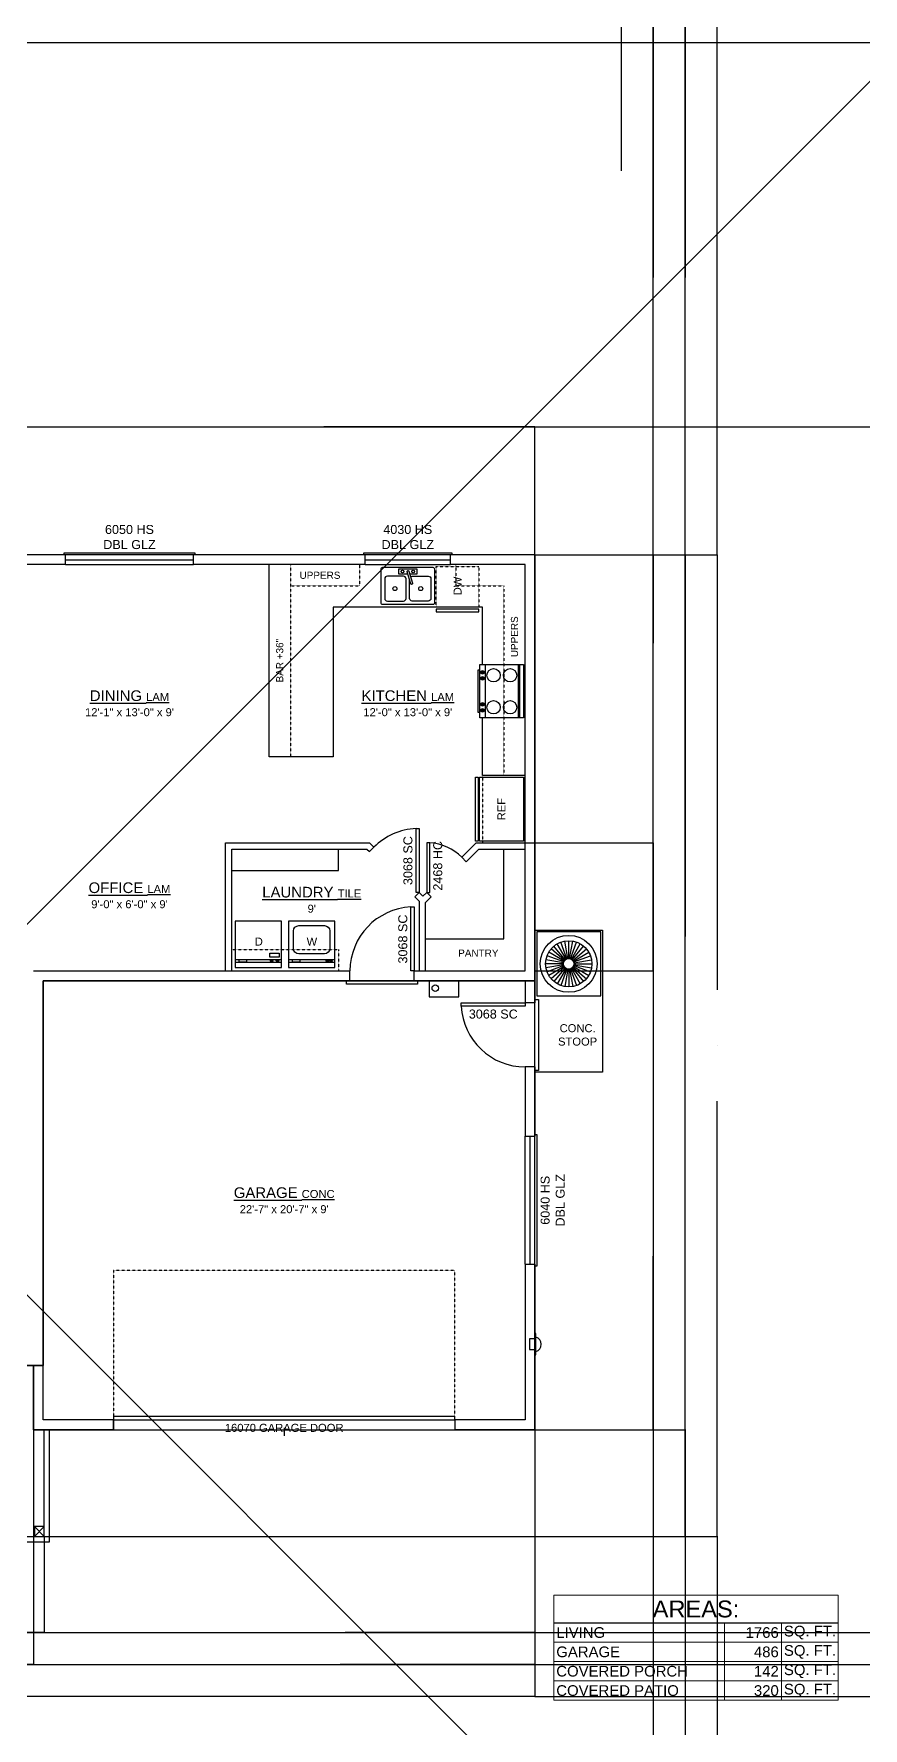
# Model space of a CAD drawing. Header units: inches. Extents: x -566 to 3217, y -8304 to 6564.
# Drawn here: x 708 to 1175, y -2628 to -1675 of the extents above; entities that cross this region are included whole.
import ezdxf

# ---------------------------------------------------------------- set-up
doc = ezdxf.new("R2010")
doc.units = ezdxf.units.IN
doc.header["$MEASUREMENT"] = 0
doc.header["$PDMODE"] = 1
doc.header["$PDSIZE"] = -2
doc.linetypes.add('HIDDEN', pattern=[0.009, 0.006, -0.003])
doc.linetypes.add('HIDDEN2', pattern=[0.0045, 0.003, -0.0015])
doc.layers.get('0').update_dxf_attribs({"lineweight": 25})
doc.layers.get('DEFPOINTS').update_dxf_attribs({"lineweight": 25})
for name, color, linetype, lineweight, true_color in [('1-AREA', 6, 'Continuous', 25, 0xff00ff), ('1-CAB', 40, 'Continuous', 25, 0xffbf00), ('1-DIM', 22, 'Continuous', 25, 0xcc3300), ('1-DOOR', 9, 'Continuous', 25, 0xc0c0c0), ('1-FIX', 1, 'Continuous', 25, 0xff0000), ('1-FIX-F', 1, 'Continuous', 25, 0xff0000), ('1-MISC', 40, 'Continuous', 25, 0xffbf00), ('1-SOFFIT', 9, 'HIDDEN2', 25, 0xc0c0c0), ('1-WALL', 3, 'Continuous', 25, 0x00ff00), ('1-WIN', 9, 'Continuous', 25, 0xc0c0c0)]:
    doc.layers.add(name, color=color, linetype=linetype, lineweight=lineweight, true_color=true_color)
for name, color, linetype, lineweight in [('1-RMNAME', 7, 'Continuous', 25), ('1-TEXT', 7, 'Continuous', 25), ('BOR-TEXT', 7, 'Continuous', 25)]:
    doc.layers.add(name, color=color, linetype=linetype, lineweight=lineweight)
doc.styles.add('Arial', font='arial.ttf')
doc.dimstyles.new('ANNOT', dxfattribs={"dimtxt": 0.083333, "dimasz": 0.18, "dimexe": 5e-05, "dimexo": 3.125e-05, "dimgap": 4.5e-05, "dimtad": 1, "dimdec": 3, "dimdsep": 46, "dimlunit": 4, "dimtxsty": 'Arial', "dimblk": 'VW_SLASH', "dimblk1": 'VW_SLASH', "dimblk2": 'VW_SLASH', "dimcen": 0, "dimdle": 5e-05, "dimazin": 0, "dimtfac": 1, "dimtdec": 3, "dimtix": 1, "dimtmove": 0, "dimatfit": 0, "dimldrblk": 'VW_SLASH', "dimfxl": 1, "dimfrac": 2, "dimtolj": 1, "dimarcsym": 0})

# ---------------------------------------------------------------- blocks, each defined once
blk = doc.blocks.new('WASH_DRY_SIDE')
for p, q in [((-28, -5), (-2, -5)), ((-28, -6.5), (-2, -6.5)), ((-8.1875, -5.6875), (-8.1875, -5.8125)), ((-7.9375, -5.8125), (-7.9375, -5.75)), ((-7.9375, -5.75), (-7.0625, -5.75)), ((-7.0625, -5.75), (-7.0625, -5.8125)), ((-6.8125, -5.6875), (-6.8125, -5.8125)), ((-4.9375, -5.6875), (-4.9375, -5.8125)), ((-4.6875, -5.75), (-3.8125, -5.75)), ((-4.6875, -5.8125), (-4.6875, -5.75)), ((-3.8125, -5.75), (-3.8125, -5.8125)), ((-3.5625, -5.6875), (-3.5625, -5.8125)), ((2, -5), (28, -5)), ((2, -6.5), (28, -6.5)), ((23.0625, -5.6875), (23.0625, -5.8125)), ((23.3125, -5.75), (24.1875, -5.75)), ((23.3125, -5.8125), (23.3125, -5.75)), ((24.1875, -5.75), (24.1875, -5.8125)), ((24.4375, -5.6875), (24.4375, -5.8125)), ((25.0625, -5.6875), (25.0625, -5.8125)), ((25.3125, -5.8125), (25.3125, -5.75)), ((25.3125, -5.75), (26.1875, -5.75)), ((26.1875, -5.75), (26.1875, -5.8125)), ((26.4375, -5.6875), (26.4375, -5.8125))]:
    blk.add_line(p, q)
at = {"flags": 128}
for points in [[(-28, -2), (-2, -2), (-2, -28), (-28, -28)], [(-26, -5.1875), (-21.4375, -5.1875), (-21.4375, -6.3125), (-26, -6.3125)], [(-3.25, -7.75), (-8.5625, -7.75), (-8.5625, -10.0625), (-3.25, -10.0625)], [(-7.9375, -5.8125), (-7.0625, -5.8125), (-7.0625, -5.9375), (-7.9375, -5.9375)], [(-4.6875, -5.8125), (-3.8125, -5.8125), (-3.8125, -5.9375), (-4.6875, -5.9375)], [(2, -2), (28, -2), (28, -28), (2, -28)], [(4, -5.1875), (8.5625, -5.1875), (8.5625, -6.3125), (4, -6.3125)], [(23.3125, -5.8125), (24.1875, -5.8125), (24.1875, -5.9375), (23.3125, -5.9375)], [(25.3125, -5.8125), (26.1875, -5.8125), (26.1875, -5.9375), (25.3125, -5.9375)]]:
    blk.add_lwpolyline(points, close=True, dxfattribs=at)
blk.add_lwpolyline([(22.1875, -9.625), (7.6875, -9.625, 0.41421356), (4.6875, -12.625), (4.6875, -22.5, 0.41421356), (7.6875, -25.5), (22.1875, -25.5, 0.41421356), (25.1875, -22.5), (25.1875, -12.625, 0.41421356)], format="xyb", close=True, dxfattribs=at)
for centre in [(-7.5, -5.8125), (-4.25, -5.8125), (23.75, -5.8125), (25.75, -5.8125)]:
    blk.add_ellipse(centre, major_axis=(0.6875, 0), ratio=0.72727273)
for points in [[(-6.8125, -5.6875), (-6.8125, -5.5625), (-7.5, -5), (-8.1875, -5.5625), (-8.1875, -5.6875)], [(-3.5625, -5.6875), (-3.5625, -5.5625), (-4.25, -5), (-4.9375, -5.5625), (-4.9375, -5.6875)], [(24.4375, -5.6875), (24.4375, -5.5625), (23.75, -5), (23.0625, -5.5625), (23.0625, -5.6875)], [(26.4375, -5.6875), (26.4375, -5.5625), (25.75, -5), (25.0625, -5.5625), (25.0625, -5.6875)]]:
    blk.add_open_spline(points, degree=2)
blk = doc.blocks.new('VW_SLASH')
at = {"color": 0, "linetype": 'ByBlock', "lineweight": -2, "transparency": 16777216}
blk.add_line((0.0003, 0), (-1, 0), dxfattribs=at)
at = {"color": 0, "linetype": 'Continuous', "lineweight": 5, "transparency": 16777216, "flags": 128}
blk.add_lwpolyline([(0.0001, 0.0001), (-0.0001, -0.0001)], dxfattribs=at)
blk = doc.blocks.new('*D216')
at = {"layer": '1-DIM', "color": 0, "lineweight": -2}
for p, q in [((-150, -1896), (-510, -1896)), ((210, -2016), (210, -1895.9)), ((210, -1896), (418.68, -1896)), ((690, -1896), (481.32, -1896)), ((690, -1968), (690, -1895.9)), ((1050, -1896), (1410, -1896))]:
    blk.add_line(p, q, dxfattribs=at)
at = {"layer": 'DEFPOINTS', "color": 0}
for p in [(210, -1896), (690, -1968), (210, -2016)]:
    blk.add_point(p, dxfattribs=at)
at = {"layer": '1-DIM', "color": 0, "lineweight": -2, "xscale": 360, "yscale": 360, "zscale": 360}
blk.add_blockref('VW_SLASH', (210, -1896), dxfattribs=at)
at = {"layer": '1-DIM', "color": 0, "lineweight": -2, "xscale": 360, "yscale": 360, "zscale": 360, "rotation": 180}
blk.add_blockref('VW_SLASH', (690, -1896), dxfattribs=at)
at = {"layer": '1-DIM', "color": 0, "insert": (450, -1896), "char_height": 0.0833, "attachment_point": 5, "style": 'Arial'}
blk.add_mtext("\\A1;40'", dxfattribs=at)
blk = doc.blocks.new('*D218')
at = {"layer": '1-DIM', "color": 0, "lineweight": -2}
for p, q in [((210, -2520), (210, -2592.1)), ((498, -2520), (498, -2592.1)), ((-150, -2592), (-510, -2592)), ((210, -2592), (322.68, -2592)), ((498, -2592), (385.32, -2592)), ((858, -2592), (1218, -2592))]:
    blk.add_line(p, q, dxfattribs=at)
at = {"layer": 'DEFPOINTS', "color": 0}
for p in [(210, -2520), (498, -2520), (210, -2592)]:
    blk.add_point(p, dxfattribs=at)
at = {"layer": '1-DIM', "color": 0, "lineweight": -2, "xscale": 360, "yscale": 360, "zscale": 360}
blk.add_blockref('VW_SLASH', (210, -2592), dxfattribs=at)
at = {"layer": '1-DIM', "color": 0, "lineweight": -2, "xscale": 360, "yscale": 360, "zscale": 360, "rotation": 180}
blk.add_blockref('VW_SLASH', (498, -2592), dxfattribs=at)
at = {"layer": '1-DIM', "color": 0, "insert": (354, -2592), "char_height": 0.0833, "attachment_point": 5, "style": 'Arial'}
blk.add_mtext("\\A1;24'", dxfattribs=at)
blk = doc.blocks.new('*D219')
at = {"layer": '1-DIM', "color": 0, "lineweight": -2}
for p, q in [((1056.5, -1842), (1056.5, -1482)), ((990, -2202), (1056.6, -2202)), ((1056.5, -2202), (1056.5, -2299.61)), ((1056.5, -2460), (1056.5, -2362.39)), ((990, -2460), (1056.6, -2460)), ((1056.5, -2820), (1056.5, -3180))]:
    blk.add_line(p, q, dxfattribs=at)
at = {"layer": 'DEFPOINTS', "color": 0}
for p in [(990, -2202), (990, -2460), (1056.5, -2460)]:
    blk.add_point(p, dxfattribs=at)
at = {"layer": '1-DIM', "color": 0, "lineweight": -2, "xscale": 360, "yscale": 360, "zscale": 360}
for p, rotation in [((1056.5, -2202), 270), ((1056.5, -2460), 90)]:
    blk.add_blockref('VW_SLASH', p, dxfattribs=dict(at, rotation=rotation))
at = {"layer": '1-DIM', "color": 0, "insert": (1056.5, -2331), "char_height": 0.0833, "attachment_point": 5, "rotation": 90, "style": 'Arial'}
blk.add_mtext('\\A1;21\'-6"', dxfattribs=at)
blk = doc.blocks.new('*D220')
at = {"layer": '1-DIM', "color": 0, "lineweight": -2}
for p, q in [((1056.5, -1770), (1056.5, -1410)), ((984.5, -2130), (1056.6, -2130)), ((1056.5, -2130), (1056.5, -2134.71)), ((1056.5, -2202), (1056.5, -2197.29)), ((990, -2202), (1056.6, -2202)), ((1056.5, -2562), (1056.5, -2922))]:
    blk.add_line(p, q, dxfattribs=at)
at = {"layer": 'DEFPOINTS', "color": 0}
for p in [(984.5, -2130), (990, -2202), (1056.5, -2202)]:
    blk.add_point(p, dxfattribs=at)
at = {"layer": '1-DIM', "color": 0, "lineweight": -2, "xscale": 360, "yscale": 360, "zscale": 360}
for p, rotation in [((1056.5, -2130), 270), ((1056.5, -2202), 90)]:
    blk.add_blockref('VW_SLASH', p, dxfattribs=dict(at, rotation=rotation))
at = {"layer": '1-DIM', "color": 0, "insert": (1056.5, -2166), "char_height": 0.0833, "attachment_point": 5, "rotation": 90, "style": 'Arial'}
blk.add_mtext("\\A1;6'", dxfattribs=at)
blk = doc.blocks.new('*D221')
at = {"layer": '1-DIM', "color": 0, "lineweight": -2}
for p, q in [((1074.5, -2100), (1074.5, -1740)), ((990, -2460), (1074.6, -2460)), ((1074.5, -2520), (1074.5, -2460)), ((714, -2520), (1074.6, -2520)), ((1074.5, -2880), (1074.5, -3240))]:
    blk.add_line(p, q, dxfattribs=at)
at = {"layer": 'DEFPOINTS', "color": 0}
for p in [(990, -2460), (1074.5, -2460), (714, -2520)]:
    blk.add_point(p, dxfattribs=at)
at = {"layer": '1-DIM', "color": 0, "lineweight": -2, "xscale": 360, "yscale": 360, "zscale": 360}
for p, rotation in [((1074.5, -2460), 270), ((1074.5, -2520), 90)]:
    blk.add_blockref('VW_SLASH', p, dxfattribs=dict(at, rotation=rotation))
at = {"layer": '1-DIM', "color": 0, "insert": (1074.5, -2490), "char_height": 0.0833, "attachment_point": 5, "rotation": 90, "style": 'Arial'}
blk.add_mtext("\\A1;5'", dxfattribs=at)
blk = doc.blocks.new('*D222')
at = {"layer": '1-DIM', "color": 0, "lineweight": -2}
for p, q in [((1092.5, -1608), (1092.5, -1248)), ((990, -1968), (1092.6, -1968)), ((1092.5, -1968), (1092.5, -2212.68)), ((1092.5, -2520), (1092.5, -2275.32)), ((714, -2520), (1092.6, -2520)), ((1092.5, -2880), (1092.5, -3240))]:
    blk.add_line(p, q, dxfattribs=at)
at = {"layer": 'DEFPOINTS', "color": 0}
for p in [(990, -1968), (714, -2520), (1092.5, -2520)]:
    blk.add_point(p, dxfattribs=at)
at = {"layer": '1-DIM', "color": 0, "lineweight": -2, "xscale": 360, "yscale": 360, "zscale": 360}
for p, rotation in [((1092.5, -1968), 270), ((1092.5, -2520), 90)]:
    blk.add_blockref('VW_SLASH', p, dxfattribs=dict(at, rotation=rotation))
at = {"layer": '1-DIM', "color": 0, "insert": (1092.5, -2244), "char_height": 0.0833, "attachment_point": 5, "rotation": 90, "style": 'Arial'}
blk.add_mtext("\\A1;46'", dxfattribs=at)
blk = doc.blocks.new('*D223')
at = {"layer": '1-DIM', "color": 0, "lineweight": -2}
for p, q in [((330, -1896), (-30, -1896)), ((690, -1968), (690, -1895.9)), ((690, -1896), (808.68, -1896)), ((990, -1896), (871.32, -1896)), ((990, -1968), (990, -1895.9)), ((1350, -1896), (1710, -1896))]:
    blk.add_line(p, q, dxfattribs=at)
at = {"layer": 'DEFPOINTS', "color": 0}
for p in [(690, -1896), (690, -1968), (990, -1968)]:
    blk.add_point(p, dxfattribs=at)
at = {"layer": '1-DIM', "color": 0, "lineweight": -2, "xscale": 360, "yscale": 360, "zscale": 360}
blk.add_blockref('VW_SLASH', (690, -1896), dxfattribs=at)
at = {"layer": '1-DIM', "color": 0, "lineweight": -2, "xscale": 360, "yscale": 360, "zscale": 360, "rotation": 180}
blk.add_blockref('VW_SLASH', (990, -1896), dxfattribs=at)
at = {"layer": '1-DIM', "color": 0, "insert": (840, -1896), "char_height": 0.0833, "attachment_point": 5, "style": 'Arial'}
blk.add_mtext("\\A1;25'", dxfattribs=at)
blk = doc.blocks.new('*D224')
at = {"layer": '1-DIM', "color": 0, "lineweight": -2}
for p, q in [((708, -2460), (708, -2592.1)), ((498, -2520), (498, -2592.1)), ((138, -2592), (-222, -2592)), ((498, -2592), (571.61, -2592)), ((708, -2592), (634.39, -2592)), ((1068, -2592), (1428, -2592))]:
    blk.add_line(p, q, dxfattribs=at)
at = {"layer": 'DEFPOINTS', "color": 0}
for p in [(708, -2460), (498, -2520), (498, -2592)]:
    blk.add_point(p, dxfattribs=at)
at = {"layer": '1-DIM', "color": 0, "lineweight": -2, "xscale": 360, "yscale": 360, "zscale": 360}
blk.add_blockref('VW_SLASH', (498, -2592), dxfattribs=at)
at = {"layer": '1-DIM', "color": 0, "lineweight": -2, "xscale": 360, "yscale": 360, "zscale": 360, "rotation": 180}
blk.add_blockref('VW_SLASH', (708, -2592), dxfattribs=at)
at = {"layer": '1-DIM', "color": 0, "insert": (603, -2592), "char_height": 0.0833, "attachment_point": 5, "style": 'Arial'}
blk.add_mtext('\\A1;17\'-6"', dxfattribs=at)
blk = doc.blocks.new('*D225')
at = {"layer": '1-DIM', "color": 0, "lineweight": -2}
for p, q in [((708, -2460), (708, -2592.1)), ((990, -2460), (990, -2592.1)), ((348, -2592), (-12, -2592)), ((708, -2592), (817.61, -2592)), ((990, -2592), (880.39, -2592)), ((1350, -2592), (1710, -2592))]:
    blk.add_line(p, q, dxfattribs=at)
at = {"layer": 'DEFPOINTS', "color": 0}
for p in [(708, -2460), (990, -2460), (708, -2592)]:
    blk.add_point(p, dxfattribs=at)
at = {"layer": '1-DIM', "color": 0, "lineweight": -2, "xscale": 360, "yscale": 360, "zscale": 360}
blk.add_blockref('VW_SLASH', (708, -2592), dxfattribs=at)
at = {"layer": '1-DIM', "color": 0, "lineweight": -2, "xscale": 360, "yscale": 360, "zscale": 360, "rotation": 180}
blk.add_blockref('VW_SLASH', (990, -2592), dxfattribs=at)
at = {"layer": '1-DIM', "color": 0, "insert": (849, -2592), "char_height": 0.0833, "attachment_point": 5, "style": 'Arial'}
blk.add_mtext('\\A1;23\'-6"', dxfattribs=at)
blk = doc.blocks.new('*D226')
at = {"layer": '1-DIM', "color": 0, "lineweight": -2}
for p, q in [((990, -2460), (990, -2610.1)), ((210, -2520), (210, -2610.1)), ((-150, -2610), (-510, -2610)), ((210, -2610), (568.68, -2610)), ((990, -2610), (631.32, -2610)), ((1350, -2610), (1710, -2610))]:
    blk.add_line(p, q, dxfattribs=at)
at = {"layer": 'DEFPOINTS', "color": 0}
for p in [(990, -2460), (210, -2520), (990, -2610)]:
    blk.add_point(p, dxfattribs=at)
at = {"layer": '1-DIM', "color": 0, "lineweight": -2, "xscale": 360, "yscale": 360, "zscale": 360}
blk.add_blockref('VW_SLASH', (210, -2610), dxfattribs=at)
at = {"layer": '1-DIM', "color": 0, "lineweight": -2, "xscale": 360, "yscale": 360, "zscale": 360, "rotation": 180}
blk.add_blockref('VW_SLASH', (990, -2610), dxfattribs=at)
at = {"layer": '1-DIM', "color": 0, "insert": (600, -2610), "char_height": 0.0833, "attachment_point": 5, "style": 'Arial'}
blk.add_mtext("\\A1;65'", dxfattribs=at)
blk = doc.blocks.new('*D228')
at = {"layer": '1-DIM', "color": 0, "lineweight": -2}
for p, q in [((1074.5, -1608), (1074.5, -1248)), ((990, -1968), (1074.6, -1968)), ((1074.5, -1968), (1074.5, -2182.68)), ((1074.5, -2460), (1074.5, -2245.32)), ((990, -2460), (1074.6, -2460)), ((1074.5, -2820), (1074.5, -3180))]:
    blk.add_line(p, q, dxfattribs=at)
at = {"layer": 'DEFPOINTS', "color": 0}
for p in [(990, -1968), (990, -2460), (1074.5, -2460)]:
    blk.add_point(p, dxfattribs=at)
at = {"layer": '1-DIM', "color": 0, "lineweight": -2, "xscale": 360, "yscale": 360, "zscale": 360}
for p, rotation in [((1074.5, -1968), 270), ((1074.5, -2460), 90)]:
    blk.add_blockref('VW_SLASH', p, dxfattribs=dict(at, rotation=rotation))
at = {"layer": '1-DIM', "color": 0, "insert": (1074.5, -2214), "char_height": 0.0833, "attachment_point": 5, "rotation": 90, "style": 'Arial'}
blk.add_mtext("\\A1;41'", dxfattribs=at)
blk = doc.blocks.new('*D229')
at = {"layer": '1-DIM', "color": 0, "lineweight": -2}
for p, q in [((498, -2520), (498, -2574.1)), ((714, -2520), (714, -2574.1)), ((138, -2574), (-222, -2574)), ((498, -2574), (574.68, -2574)), ((714, -2574), (637.32, -2574)), ((1074, -2574), (1434, -2574))]:
    blk.add_line(p, q, dxfattribs=at)
at = {"layer": 'DEFPOINTS', "color": 0}
for p in [(498, -2520), (714, -2520), (498, -2574)]:
    blk.add_point(p, dxfattribs=at)
at = {"layer": '1-DIM', "color": 0, "lineweight": -2, "xscale": 360, "yscale": 360, "zscale": 360}
blk.add_blockref('VW_SLASH', (498, -2574), dxfattribs=at)
at = {"layer": '1-DIM', "color": 0, "lineweight": -2, "xscale": 360, "yscale": 360, "zscale": 360, "rotation": 180}
blk.add_blockref('VW_SLASH', (714, -2574), dxfattribs=at)
at = {"layer": '1-DIM', "color": 0, "insert": (606, -2574), "char_height": 0.0833, "attachment_point": 5, "style": 'Arial'}
blk.add_mtext("\\A1;18'", dxfattribs=at)
blk = doc.blocks.new('Group-99')
at = {"layer": '1-DOOR', "flags": 128}
blk.add_lwpolyline([(-290.29, -1300.5), (-482.29, -1300.5), (-482.29, -1302.5), (-290.29, -1302.5)], close=True, dxfattribs=at)
at = {"layer": '1-SOFFIT', "flags": 128}
blk.add_lwpolyline([(-290.29, -1302.5), (-290.29, -1218.5), (-482.29, -1218.5), (-482.29, -1302.5)], dxfattribs=at)
at = {"layer": '1-WALL', "transparency": 33554664}
for p, q in [((-482.29, -1308), (-482.29, -1302.5)), ((-290.29, -1302.5), (-290.29, -1308))]:
    blk.add_line(p, q, dxfattribs=at)
at = {"layer": 'DEFPOINTS'}
blk.add_line((-386.29, -1307), (-386.29, -1311.5), dxfattribs=at)
blk = doc.blocks.new('*D233')
at = {"layer": '1-DIM', "color": 0, "lineweight": -2}
for p, q in [((990, -2460), (990, -2574.1)), ((714, -2520), (714, -2574.1)), ((354, -2574), (-6, -2574)), ((714, -2574), (820.68, -2574)), ((990, -2574), (883.32, -2574)), ((1350, -2574), (1710, -2574))]:
    blk.add_line(p, q, dxfattribs=at)
at = {"layer": 'DEFPOINTS', "color": 0}
for p in [(990, -2460), (714, -2520), (714, -2574)]:
    blk.add_point(p, dxfattribs=at)
at = {"layer": '1-DIM', "color": 0, "lineweight": -2, "xscale": 360, "yscale": 360, "zscale": 360}
blk.add_blockref('VW_SLASH', (714, -2574), dxfattribs=at)
at = {"layer": '1-DIM', "color": 0, "lineweight": -2, "xscale": 360, "yscale": 360, "zscale": 360, "rotation": 180}
blk.add_blockref('VW_SLASH', (990, -2574), dxfattribs=at)
at = {"layer": '1-DIM', "color": 0, "insert": (852, -2574), "char_height": 0.0833, "attachment_point": 5, "style": 'Arial'}
blk.add_mtext("\\A1;23'", dxfattribs=at)
blk = doc.blocks.new('Group-101')
at = {"color": 1, "linetype": 'Continuous', "true_color": 0xff0000}
for p, q in [((-526.79, -1362.5), (-521.29, -1368)), ((-526.79, -1368), (-521.29, -1362.5))]:
    blk.add_line(p, q, dxfattribs=at)
at = {"color": 7, "linetype": 'Continuous', "flags": 128}
blk.add_lwpolyline([(-526.79, -1368), (-521.29, -1368), (-521.29, -1362.5), (-526.79, -1362.5)], close=True, dxfattribs=at)
blk = doc.blocks.new('Group-117')
at = {"flags": 128}
blk.add_lwpolyline([(-306.17, -1005.88), (-304.42, -1005.88), (-304.42, -977.88), (-306.17, -977.88), (-306.17, -1005.88)], dxfattribs=at)
at = {"color": 1, "linetype": 'Continuous', "true_color": 0xff0000}
blk.add_arc((-306.49, -1006.39), 28.59, 45.27844, 85.84984, dxfattribs=at)
blk = doc.blocks.new('Group-118')
at = {"flags": 128}
blk.add_lwpolyline([(-313.29, -1050), (-315.04, -1050), (-315.04, -1014), (-313.29, -1014), (-313.29, -1050)], dxfattribs=at)
at = {"color": 1, "linetype": 'Continuous', "true_color": 0xff0000}
blk.add_arc((-313.21, -1050.04), 36.08, 92.91477, 179.93924, dxfattribs=at)
blk = doc.blocks.new('Group-119')
at = {"flags": 128}
blk.add_lwpolyline([(-310.41, -1005.88), (-312.16, -1005.88), (-312.16, -969.88), (-310.41, -969.88), (-310.41, -1005.88)], dxfattribs=at)
at = {"color": 1, "linetype": 'Continuous', "true_color": 0xff0000}
blk.add_arc((-310.18, -1006.26), 36.43, 93.12099, 134.83718, dxfattribs=at)
blk = doc.blocks.new('Group-121')
at = {"flags": 128}
blk.add_lwpolyline([(-250.79, -1068), (-250.79, -1069.75), (-286.79, -1069.75), (-286.79, -1068), (-250.79, -1068)], dxfattribs=at)
at = {"color": 1, "linetype": 'Continuous', "true_color": 0xff0000}
blk.add_arc((-250.75, -1067.92), 36.08, 182.91477, 269.93924, dxfattribs=at)
blk = doc.blocks.new('SINK_KITCHEN')
at = {"flags": 128}
for points in [[(-14, 22.5), (14, 22.5, -0.414214), (15, 21.5), (15, 2.5, -0.414214), (14, 1.5), (-14, 1.5, -0.414214), (-15, 2.5), (-15, 21.5, -0.414214)], [(0, 20.6), (0, 20.6, -0.414214), (0.62, 20.26), (2.62, 13.55, -0.414214), (2.28, 12.93, -0.414214), (1.66, 13.27), (-0.34, 19.98, -0.414214)], [(-11.5, 3.5), (-2.5, 3.5, 0.414214), (-1, 5), (-1, 16, 0.414214), (-2.5, 17.5), (-11.5, 17.5, 0.414214), (-13, 16), (-13, 5, 0.414214)]]:
    blk.add_lwpolyline(points, format="xyb", close=True, dxfattribs=at)
blk.add_lwpolyline([(0.07, 18.6), (-5, 18.6), (-5, 21.6), (5, 21.6), (5, 18.6), (1.12, 18.6)], dxfattribs=at)
blk.add_lwpolyline([(1.55, 17.16, -0.174158), (2.5, 17.5), (11.5, 17.5, -0.414214), (13, 16), (13, 5, -0.414214), (11.5, 3.5), (2.5, 3.5, -0.414214), (1, 5), (1, 15.48)], format="xyb", dxfattribs=at)
for centre, radius in [((-3, 20.1), 0.75), ((3, 20.1), 0.75), ((-7.25, 10.5), 1.12), ((7.25, 10.5), 1.12)]:
    blk.add_circle(centre, radius)
blk = doc.blocks.new('DISHWASHER')
at = {"linetype": 'HIDDEN2'}
for p, q in [((-12, -0.5), (-12, 22.5)), ((-12, 22.5), (12, 22.5)), ((12, 22.5), (12, -0.5)), ((12, -0.5), (-12, -0.5))]:
    blk.add_line(p, q, dxfattribs=at)
for p, q in [((12, -1.5), (-12, -1.5)), ((-12, -1.5), (-12, -3)), ((-12, -3), (12, -3)), ((12, -3), (12, -1.5))]:
    blk.add_line(p, q)
blk = doc.blocks.new('Group-122')
for p, q in [((-276.29, -907.75), (-276.29, -877.75)), ((-276.29, -877.75), (-251.79, -877.75)), ((-273.29, -877.75), (-273.29, -907.75)), ((-254.54, -907.75), (-254.54, -877.75)), ((-253.79, -907.75), (-253.79, -877.75)), ((-251.79, -877.75), (-251.79, -907.75)), ((-251.79, -907.75), (-276.29, -907.75))]:
    blk.add_line(p, q)
at = {"flags": 128}
blk.add_lwpolyline([(-276.29, -904.75), (-277.29, -904.75), (-277.29, -880.75), (-276.29, -880.75)], dxfattribs=at)
for points in [[(-275.54, -881.83), (-275.54, -882.33), (-274.04, -882.33), (-274.04, -881.83)], [(-275.54, -885.17), (-275.54, -885.67), (-274.04, -885.67), (-274.04, -885.17)], [(-275.54, -900.33), (-275.54, -899.83), (-274.04, -899.83), (-274.04, -900.33)], [(-275.54, -903.67), (-275.54, -903.17), (-274.04, -903.17), (-274.04, -903.67)]]:
    blk.add_lwpolyline(points, close=True, dxfattribs=at)
for centre, radius in [((-274.79, -882.08), 1), ((-274.79, -885.42), 1), ((-268.54, -883.75), 3.75), ((-259.29, -883.75), 3.75), ((-274.79, -900.08), 1), ((-274.79, -903.42), 1), ((-268.54, -901.75), 3.75), ((-259.29, -901.75), 3.75)]:
    blk.add_circle(centre, radius)
at = {"layer": 'DEFPOINTS', "color": 1, "true_color": 0xff0000}
for p, q in [((-250.79, -876.75), (-250.79, -876.75)), ((-250.79, -908.75), (-250.79, -908.75))]:
    blk.add_line(p, q, dxfattribs=at)
blk = doc.blocks.new('Refer')
for p, q in [((-17.5, -25.75), (-17.5, -26.5)), ((17.5, -25.75), (17.5, -26.5))]:
    blk.add_line(p, q)
at = {"flags": 128}
for points in [[(-18, -1), (18, -1), (18, -25.75), (-18, -25.75)], [(-18, -26.5), (18, -26.5), (18, -28), (-18, -28)]]:
    blk.add_lwpolyline(points, close=True, dxfattribs=at)
blk = doc.blocks.new('WH_TANKLESS_DY')
at = {"flags": 128}
blk.add_lwpolyline([(0, 0), (9, 0), (9, 16.75), (0, 16.75)], dxfattribs=at)
blk.add_circle((4.18, 3.45), 1.8)
blk = doc.blocks.new('Group-127')
at = {"color": 7, "linetype": 'Continuous'}
for p, q in [((-509.29, -818.75), (-437.29, -818.75)), ((-509.29, -821.5), (-437.29, -821.5))]:
    blk.add_line(p, q, dxfattribs=at)
at = {"color": 7, "linetype": 'Continuous', "flags": 128}
blk.add_lwpolyline([(-436.29, -816), (-436.29, -815), (-510.29, -815), (-510.29, -816)], dxfattribs=at)
at = {"layer": 'DEFPOINTS'}
blk.add_line((-437.29, -816), (-437.29, -816), dxfattribs=at)
blk = doc.blocks.new('Group-130')
at = {"color": 7, "linetype": 'Continuous'}
for p, q in [((-250.79, -1215), (-250.79, -1143)), ((-248.04, -1215), (-248.04, -1143))]:
    blk.add_line(p, q, dxfattribs=at)
at = {"color": 7, "linetype": 'Continuous', "flags": 128}
blk.add_lwpolyline([(-245.29, -1142), (-244.29, -1142), (-244.29, -1216), (-245.29, -1216)], dxfattribs=at)
at = {"layer": 'DEFPOINTS'}
blk.add_line((-245.29, -1143), (-245.29, -1143), dxfattribs=at)
blk = doc.blocks.new('AC COND')
for p, q in [((-1.93, 2.3), (-8.36, 9.96)), ((-1.5, 2.6), (-6.5, 11.26)), ((-1.03, 2.82), (-4.45, 12.22)), ((-0.52, 2.95), (-2.26, 12.8)), ((0, 3), (0, 13)), ((0.52, 2.95), (2.26, 12.8)), ((1.03, 2.82), (4.45, 12.22)), ((1.5, 2.6), (6.5, 11.26)), ((1.93, 2.3), (8.36, 9.96)), ((-3, 0), (-13, 0)), ((-2.95, 0.52), (-12.8, 2.26)), ((-2.82, 1.03), (-12.22, 4.45)), ((-2.6, 1.5), (-11.26, 6.5)), ((-2.3, 1.93), (-9.96, 8.36)), ((2.3, 1.93), (9.96, 8.36)), ((2.6, 1.5), (11.26, 6.5)), ((2.82, 1.03), (12.22, 4.45)), ((2.95, 0.52), (12.8, 2.26)), ((3, 0), (13, 0)), ((-2.95, -0.52), (-12.8, -2.26)), ((-2.82, -1.03), (-12.22, -4.45)), ((-2.6, -1.5), (-11.26, -6.5)), ((-2.3, -1.93), (-9.96, -8.36)), ((-1.93, -2.3), (-8.36, -9.96)), ((-1.5, -2.6), (-6.5, -11.26)), ((-1.03, -2.82), (-4.45, -12.22)), ((-0.52, -2.95), (-2.26, -12.8)), ((0, -3), (0, -13)), ((0.52, -2.95), (2.26, -12.8)), ((1.03, -2.82), (4.45, -12.22)), ((1.5, -2.6), (6.5, -11.26)), ((1.93, -2.3), (8.36, -9.96)), ((2.3, -1.93), (9.96, -8.36)), ((2.6, -1.5), (11.26, -6.5)), ((2.82, -1.03), (12.22, -4.45)), ((2.95, -0.52), (12.8, -2.26))]:
    blk.add_line(p, q)
at = {"flags": 128}
blk.add_lwpolyline([(-18, -18), (18, -18), (18, 18), (-18, 18)], close=True, dxfattribs=at)
at = {"color": 8, "true_color": 0x808080}
for radius in [16, 13, 3]:
    blk.add_circle((0, 0), radius, dxfattribs=at)
blk = doc.blocks.new('POWER-ELEC METER')
at = {"flags": 128}
for points in [[(-3, -3), (0, -3), (0, 3), (-3, 3)], [(0, -6), (0.5, -6), (0.5, 6), (0, 6)]]:
    blk.add_lwpolyline(points, close=True, dxfattribs=at)
blk.add_arc((-0.67, 0), 4.17, 286.2602, 73.7398)
blk = doc.blocks.new('*D272')
at = {"layer": '1-DIM', "color": 0, "lineweight": -2}
for p, q in [((352, -2514.5), (352, -2574.1)), ((498, -2520), (498, -2574.1)), ((-8, -2574), (-368, -2574)), ((352, -2574), (393.61, -2574)), ((498, -2574), (456.39, -2574)), ((858, -2574), (1218, -2574))]:
    blk.add_line(p, q, dxfattribs=at)
at = {"layer": 'DEFPOINTS', "color": 0}
for p in [(352, -2514.5), (498, -2520), (498, -2574)]:
    blk.add_point(p, dxfattribs=at)
at = {"layer": '1-DIM', "color": 0, "lineweight": -2, "xscale": 360, "yscale": 360, "zscale": 360}
blk.add_blockref('VW_SLASH', (352, -2574), dxfattribs=at)
at = {"layer": '1-DIM', "color": 0, "lineweight": -2, "xscale": 360, "yscale": 360, "zscale": 360, "rotation": 180}
blk.add_blockref('VW_SLASH', (498, -2574), dxfattribs=at)
at = {"layer": '1-DIM', "color": 0, "insert": (425, -2574), "char_height": 0.0833, "attachment_point": 5, "style": 'Arial'}
blk.add_mtext('\\A1;12\'-2"', dxfattribs=at)
blk = doc.blocks.new('*D273')
at = {"layer": '1-DIM', "color": 0, "lineweight": -2}
for p, q in [((352, -2514.5), (352, -2574.1)), ((210, -2520), (210, -2574.1)), ((-150, -2574), (-510, -2574)), ((210, -2574), (249.58, -2574)), ((352, -2574), (312.42, -2574)), ((712, -2574), (1072, -2574))]:
    blk.add_line(p, q, dxfattribs=at)
at = {"layer": 'DEFPOINTS', "color": 0}
for p in [(352, -2514.5), (210, -2520), (352, -2574)]:
    blk.add_point(p, dxfattribs=at)
at = {"layer": '1-DIM', "color": 0, "lineweight": -2, "xscale": 360, "yscale": 360, "zscale": 360}
blk.add_blockref('VW_SLASH', (210, -2574), dxfattribs=at)
at = {"layer": '1-DIM', "color": 0, "lineweight": -2, "xscale": 360, "yscale": 360, "zscale": 360, "rotation": 180}
blk.add_blockref('VW_SLASH', (352, -2574), dxfattribs=at)
at = {"layer": '1-DIM', "color": 0, "insert": (281, -2574), "char_height": 0.0833, "attachment_point": 5, "style": 'Arial'}
blk.add_mtext('\\A1;11\'-10"', dxfattribs=at)
blk = doc.blocks.new('*D274')
at = {"layer": '1-DIM', "color": 0, "lineweight": -2}
for p, q in [((1056.5, -1608), (1056.5, -1248)), ((990, -1968), (1056.6, -1968)), ((1056.5, -1968), (1056.5, -2017.61)), ((1056.5, -2130), (1056.5, -2080.39)), ((984.5, -2130), (1056.6, -2130)), ((1056.5, -2490), (1056.5, -2850))]:
    blk.add_line(p, q, dxfattribs=at)
at = {"layer": 'DEFPOINTS', "color": 0}
for p in [(990, -1968), (984.5, -2130), (1056.5, -2130)]:
    blk.add_point(p, dxfattribs=at)
at = {"layer": '1-DIM', "color": 0, "lineweight": -2, "xscale": 360, "yscale": 360, "zscale": 360}
for p, rotation in [((1056.5, -1968), 270), ((1056.5, -2130), 90)]:
    blk.add_blockref('VW_SLASH', p, dxfattribs=dict(at, rotation=rotation))
at = {"layer": '1-DIM', "color": 0, "insert": (1056.5, -2049), "char_height": 0.0833, "attachment_point": 5, "rotation": 90, "style": 'Arial'}
blk.add_mtext('\\A1;13\'-6"', dxfattribs=at)
blk = doc.blocks.new('Group-133')
at = {"color": 7, "linetype": 'Continuous'}
for p, q in [((-340.79, -818.75), (-292.79, -818.75)), ((-340.79, -821.5), (-292.79, -821.5))]:
    blk.add_line(p, q, dxfattribs=at)
at = {"color": 7, "linetype": 'Continuous', "flags": 128}
blk.add_lwpolyline([(-291.79, -816), (-291.79, -815), (-341.79, -815), (-341.79, -816)], dxfattribs=at)
at = {"layer": 'DEFPOINTS'}
blk.add_line((-292.79, -816), (-292.79, -816), dxfattribs=at)
blk = doc.blocks.new('*D290')
at = {"layer": '1-DIM', "color": 0, "lineweight": -2}
for p, q in [((1038.5, -402), (1038.5, -42)), ((990, -762), (1038.6, -762)), ((1038.5, -762), (1038.5, -865.61)), ((1038.5, -1032), (1038.5, -928.39)), ((990, -1032), (1038.6, -1032)), ((1038.5, -1392), (1038.5, -1752))]:
    blk.add_line(p, q, dxfattribs=at)
at = {"layer": 'DEFPOINTS', "color": 0}
for p in [(990, -762), (990, -1032), (1038.5, -1032)]:
    blk.add_point(p, dxfattribs=at)
at = {"layer": '1-DIM', "color": 0, "lineweight": -2, "xscale": 360, "yscale": 360, "zscale": 360}
for p, rotation in [((1038.5, -762), 270), ((1038.5, -1032), 90)]:
    blk.add_blockref('VW_SLASH', p, dxfattribs=dict(at, rotation=rotation))
at = {"layer": '1-DIM', "color": 0, "insert": (1038.5, -897), "char_height": 0.0833, "attachment_point": 5, "rotation": 90, "style": 'Arial'}
blk.add_mtext('\\A1;22\'-6"', dxfattribs=at)
blk = doc.blocks.new('*D292')
at = {"layer": '1-DIM', "color": 0, "lineweight": -2}
for p, q in [((1056.5, -672), (1056.5, -312)), ((990, -1032), (1056.6, -1032)), ((1056.5, -1092), (1056.5, -1032)), ((714, -1092), (1056.6, -1092)), ((1056.5, -1452), (1056.5, -1812))]:
    blk.add_line(p, q, dxfattribs=at)
at = {"layer": 'DEFPOINTS', "color": 0}
for p in [(990, -1032), (1056.5, -1032), (714, -1092)]:
    blk.add_point(p, dxfattribs=at)
at = {"layer": '1-DIM', "color": 0, "lineweight": -2, "xscale": 360, "yscale": 360, "zscale": 360}
for p, rotation in [((1056.5, -1032), 270), ((1056.5, -1092), 90)]:
    blk.add_blockref('VW_SLASH', p, dxfattribs=dict(at, rotation=rotation))
at = {"layer": '1-DIM', "color": 0, "insert": (1056.5, -1062), "char_height": 0.0833, "attachment_point": 5, "rotation": 90, "style": 'Arial'}
blk.add_mtext("\\A1;5'", dxfattribs=at)
blk = doc.blocks.new('*D293')
at = {"layer": '1-DIM', "color": 0, "lineweight": -2}
for p, q in [((1074.5, -156), (1074.5, 204)), ((990, -516), (1074.6, -516)), ((1074.5, -516), (1074.5, -772.68)), ((1074.5, -1092), (1074.5, -835.32)), ((714, -1092), (1074.6, -1092)), ((1074.5, -1452), (1074.5, -1812))]:
    blk.add_line(p, q, dxfattribs=at)
at = {"layer": 'DEFPOINTS', "color": 0}
for p in [(990, -516), (714, -1092), (1074.5, -1092)]:
    blk.add_point(p, dxfattribs=at)
at = {"layer": '1-DIM', "color": 0, "lineweight": -2, "xscale": 360, "yscale": 360, "zscale": 360}
for p, rotation in [((1074.5, -516), 270), ((1074.5, -1092), 90)]:
    blk.add_blockref('VW_SLASH', p, dxfattribs=dict(at, rotation=rotation))
at = {"layer": '1-DIM', "color": 0, "insert": (1074.5, -804), "char_height": 0.0833, "attachment_point": 5, "rotation": 90, "style": 'Arial'}
blk.add_mtext("\\A1;48'", dxfattribs=at)
blk = doc.blocks.new('*D299')
at = {"layer": '1-DIM', "color": 0, "lineweight": -2}
for p, q in [((1056.5, -156), (1056.5, 204)), ((990, -516), (1056.6, -516)), ((1056.5, -516), (1056.5, -742.68)), ((1056.5, -1032), (1056.5, -805.32)), ((990, -1032), (1056.6, -1032)), ((1056.5, -1392), (1056.5, -1752))]:
    blk.add_line(p, q, dxfattribs=at)
at = {"layer": 'DEFPOINTS', "color": 0}
for p in [(990, -516), (990, -1032), (1056.5, -1032)]:
    blk.add_point(p, dxfattribs=at)
at = {"layer": '1-DIM', "color": 0, "lineweight": -2, "xscale": 360, "yscale": 360, "zscale": 360}
for p, rotation in [((1056.5, -516), 270), ((1056.5, -1032), 90)]:
    blk.add_blockref('VW_SLASH', p, dxfattribs=dict(at, rotation=rotation))
at = {"layer": '1-DIM', "color": 0, "insert": (1056.5, -774), "char_height": 0.0833, "attachment_point": 5, "rotation": 90, "style": 'Arial'}
blk.add_mtext("\\A1;43'", dxfattribs=at)
blk = doc.blocks.new('Group-638')
at = {"layer": 'BOR-TEXT', "color": 7, "lineweight": 25, "transparency": 33554687}
blk.add_line((-234.73, -1416.68), (-74.73, -1416.68), dxfattribs=at)
at = {"layer": 'DEFPOINTS', "color": 8, "linetype": 'Continuous', "lineweight": 5, "true_color": 0x808080, "transparency": 33554687}
for p, q in [((-234.73, -1401.13), (-74.73, -1401.13)), ((-234.73, -1401.13), (-234.73, -1460.2)), ((-74.73, -1401.13), (-74.73, -1460.2)), ((-138.73, -1416.68), (-138.73, -1460.2)), ((-106.73, -1416.68), (-106.73, -1460.2)), ((-234.73, -1427.56), (-74.73, -1427.56)), ((-234.73, -1438.44), (-74.73, -1438.44)), ((-234.73, -1449.32), (-74.73, -1449.32)), ((-234.73, -1460.2), (-74.73, -1460.2))]:
    blk.add_line(p, q, dxfattribs=at)
at = {"layer": 'BOR-TEXT', "color": 7, "transparency": 33554687, "line_spacing_factor": 1.004016, "style": 'Arial'}
for s, insert, char_height, width, attachment_point in [('AREAS:', (-154.73, -1408.9), 9.5, 58.2554, 5), ('LIVING', (-233.29, -1422.12), 6, 31.6929, 4), ('1766', (-108.17, -1422.12), 6, 25.8643, 6), ('SQ. FT.', (-105.29, -1422.12), 6, 29.12, 4), ('SQ. FT.', (-105.29, -1433), 6, 29.12, 4), ('GARAGE', (-233.29, -1433), 6, 41.1643, 4), ('486', (-108.17, -1433), 6, 19.6714, 6), ('COVERED PORCH', (-233.29, -1443.88), 6, 93.12, 4), ('142', (-108.17, -1443.88), 6, 18.5786, 6), ('SQ. FT.', (-105.29, -1443.88), 6, 29.12, 4), ('COVERED PATIO', (-233.29, -1454.76), 6, 87.7929, 4), ('320', (-108.17, -1454.76), 6, 19.6714, 6), ('SQ. FT.', (-105.29, -1454.76), 6, 29.12, 4)]:
    blk.add_mtext(s, dxfattribs=dict(at, insert=insert, char_height=char_height, width=width, attachment_point=attachment_point))

msp = doc.modelspace()

# ---------------------------------------------------------------- linework, layer by layer
at = {"layer": '1-AREA', "flags": 128}
for points in [[(990, -2207.5), (990, -1968), (690, -1968), (690, -2112), (210, -2112), (210, -2520), (498, -2520), (498, -2424), (713.5, -2424), (713.5, -2207.5)], [(990, -2460), (990, -2207.5), (713.5, -2207.5), (713.5, -2424), (708, -2424), (708, -2460)], [(498, -2520), (714, -2520), (714, -2460), (708, -2460), (708, -2424), (498, -2424)]]:
    msp.add_lwpolyline(points, close=True, dxfattribs=at)
at = {"layer": '1-CAB', "linetype": 'HIDDEN'}
msp.add_line((852.5, -1973.5), (852.5, -2081.5), dxfattribs=at)
at = {"layer": '1-CAB', "linetype": 'HIDDEN2'}
msp.add_line((960.5, -2092), (960.5, -2130), dxfattribs=at)
at = {"layer": '1-CAB', "flags": 128}
for points in [[(960.5, -2029.75), (960.5, -1997.5), (876.5, -1997.5), (876.5, -2081.5), (840.5, -2081.5), (840.5, -1973.5)], [(984.5, -2092), (960.5, -2092), (960.5, -2059.75)], [(819.5, -2145.5), (879.5, -2145.5), (879.5, -2133.5)], [(928.5, -2184), (972.5, -2184), (972.5, -2133.5)]]:
    msp.add_lwpolyline(points, dxfattribs=at)
at = {"layer": '1-CAB', "linetype": 'HIDDEN2', "flags": 128}
for points in [[(852.5, -1973.5), (852.5, -1985.5), (891.5, -1985.5), (891.5, -1973.5)], [(945.5, -1973.5), (945.5, -1985.5), (972.5, -1985.5), (972.5, -2092)], [(819.5, -2190), (879.5, -2190), (879.5, -2202)]]:
    msp.add_lwpolyline(points, dxfattribs=at)
at = {"layer": '1-DOOR', "flags": 128}
for points in [[(924, -2207.5), (924, -2209.5), (884, -2209.5), (884, -2207.5)], [(990, -2218), (992, -2218), (992, -2258), (990, -2258)]]:
    msp.add_lwpolyline(points, dxfattribs=at)
at = {"layer": '1-MISC', "flags": 128}
for points in [[(990, -2220), (990, -2179), (1028, -2179), (1028, -2259), (990, -2259), (990, -2256)], [(498, -2520), (498, -2523), (717, -2523), (717, -2460)]]:
    msp.add_lwpolyline(points, dxfattribs=at)
at = {"layer": '1-SOFFIT', "flags": 128}
msp.add_lwpolyline([(498, -2520), (714, -2520), (714, -2460)], dxfattribs=at)
at = {"layer": '1-WALL'}
for p, q in [((726, -1968), (690, -1968)), ((726, -1973.5), (726, -1968)), ((894.5, -1968), (798, -1968)), ((798, -1973.5), (798, -1968)), ((894.5, -1973.5), (894.5, -1968)), ((990, -1968), (942.5, -1968)), ((942.5, -1973.5), (942.5, -1968)), ((990, -1968), (990, -2220)), ((726, -1973.5), (695.5, -1973.5)), ((894.5, -1973.5), (798, -1973.5)), ((984.5, -1973.5), (942.5, -1973.5)), ((984.5, -2202), (984.5, -1973.5)), ((816, -2202), (816, -2130)), ((816, -2130), (897, -2130)), ((819.5, -2202), (819.5, -2133.5)), ((819.5, -2133.5), (895.55, -2133.5)), ((895.55, -2133.5), (896.95, -2134.9)), ((896.95, -2134.9), (899.42, -2132.42)), ((897, -2130), (899.42, -2132.42)), ((948.92, -2138.08), (957, -2130)), ((951.4, -2140.55), (958.45, -2133.5)), ((957, -2130), (984.5, -2130)), ((958.45, -2133.5), (984.5, -2133.5)), ((951.4, -2140.55), (948.92, -2138.08)), ((922.4, -2160.35), (924.88, -2157.88)), ((922.4, -2160.35), (925, -2162.95)), ((924.88, -2157.88), (927, -2160)), ((925, -2202), (925, -2162.95)), ((927, -2160), (929.12, -2157.88)), ((928.5, -2163.45), (931.6, -2160.35)), ((931.6, -2160.35), (929.12, -2157.88)), ((928.5, -2202), (928.5, -2163.45)), ((708, -2202), (886, -2202)), ((713.5, -2454.5), (713.5, -2207.5)), ((713.5, -2207.5), (886, -2207.5)), ((886, -2207.5), (886, -2202)), ((922, -2202), (984.5, -2202)), ((922, -2207.5), (922, -2202)), ((922, -2207.5), (984.5, -2207.5)), ((984.5, -2207.5), (984.5, -2220)), ((990, -2220), (984.5, -2220)), ((984.5, -2256), (984.5, -2295)), ((990, -2256), (984.5, -2256)), ((990, -2256), (990, -2295)), ((984.5, -2295), (990, -2295)), ((984.5, -2367), (984.5, -2454.5)), ((984.5, -2367), (990, -2367)), ((990, -2367), (990, -2460)), ((753, -2454.5), (713.5, -2454.5)), ((753, -2454.5), (753, -2460)), ((984.5, -2454.5), (945, -2454.5)), ((945, -2454.5), (945, -2460)), ((753, -2460), (708, -2460)), ((990, -2460), (945, -2460))]:
    msp.add_line(p, q, dxfattribs=at)
at = {"layer": 'DEFPOINTS', "color": 6, "true_color": 0xff00ff}
for p, q in [((0, -1680), (1200, -2880)), ((1200, -1680), (0, -2880))]:
    msp.add_line(p, q, dxfattribs=at)
at = {"layer": 'DEFPOINTS', "color": 6, "true_color": 0xff00ff, "flags": 128}
msp.add_lwpolyline([(1200, -1680), (0, -1680), (0, -2880), (1200, -2880)], close=True, dxfattribs=at)

# ---------------------------------------------------------------- block references
at = {"layer": '1-DOOR'}
for name in ['Group-119', 'Group-117', 'Group-118', 'Group-121', 'Group-99']:
    msp.add_blockref(name, (1235.29, -1152), dxfattribs=at)
at = {"layer": '1-FIX'}
for name, p in [('SINK_KITCHEN', (918.5, -1997.5)), ('DISHWASHER', (946.5, -1997)), ('Group-122', (1235.29, -1152))]:
    msp.add_blockref(name, p, dxfattribs=at)
at = {"layer": '1-FIX', "rotation": 270}
msp.add_blockref('Refer', (984.5, -2111), dxfattribs=at)
at = {"layer": '1-FIX-F', "xscale": -1, "rotation": 180}
msp.add_blockref('WASH_DRY_SIDE', (849.5, -2202), dxfattribs=at)
at = {"layer": '1-FIX-F'}
for name, p in [('AC COND', (1009, -2198)), ('POWER-ELEC METER', (990, -2412))]:
    msp.add_blockref(name, p, dxfattribs=at)
at = {"layer": '1-FIX-F', "rotation": 270}
msp.add_blockref('WH_TANKLESS_DY', (930.5, -2207.5), dxfattribs=at)
at = {"layer": '1-WALL'}
msp.add_blockref('Group-101', (1235.29, -1152), dxfattribs=at)
at = {"layer": '1-WIN'}
for name in ['Group-127', 'Group-133', 'Group-130']:
    msp.add_blockref(name, (1235.29, -1152), dxfattribs=at)
at = {"layer": 'BOR-TEXT'}
msp.add_blockref('Group-638', (1235.29, -1152), dxfattribs=at)

# ---------------------------------------------------------------- texts
at = {"color": 7, "char_height": 4.5, "attachment_point": 5, "rotation": 90, "line_spacing_factor": 0.25, "style": 'Arial'}
for s, insert in [('DW', (946.5, -1985.5)), ('REF', (971.13, -2111))]:
    msp.add_mtext(s, dxfattribs=dict(at, insert=insert))
at = {"color": 7, "char_height": 4.5, "attachment_point": 5, "line_spacing_factor": 0.25, "style": 'Arial'}
for s, insert in [('D', (834.73, -2185.5)), ('W', (864.59, -2185.5))]:
    msp.add_mtext(s, dxfattribs=dict(at, insert=insert))
at = {"layer": '1-RMNAME', "char_height": 6, "attachment_point": 5, "line_spacing_factor": 1.004016, "style": 'Arial'}
for s, insert in [('{\\LDINING }{\\H0.75x;\\LLAM}{\\H1x;\\L\\P}{\\H0.75x;\\l12\'-1" x 13\'-0" x 9\'}', (762, -2051.5)), ('{\\LKITCHEN }{\\H0.75x;\\LLAM}{\\H1x;\\L\\P}{\\H0.75x;\\l12\'-0" x 13\'-0" x 9\'}', (918.5, -2051.5)), ('{\\LOFFICE }{\\H0.75x;\\LLAM}{\\H1x;\\L\\P}{\\H0.75x;\\l9\'-0" x 6\'-0" x 9\'}', (762, -2159.5)), ("{\\LLAUNDRY }{\\H0.75x;\\LTILE}{\\H1x;\\L\\P}{\\H0.75x;\\l9'}", (864.5, -2162)), ('{\\LGARAGE }{\\H0.75x;\\LCONC}{\\H1x;\\L\\P}{\\H0.75x;\\l22\'-7" x 20\'-7" x 9\'}', (849, -2331))]:
    msp.add_mtext(s, dxfattribs=dict(at, insert=insert))
at = {"layer": '1-TEXT', "attachment_point": 5, "line_spacing_factor": 1.004016, "style": 'Arial'}
for s, insert, char_height in [('6050 HS\\PDBL GLZ', (762, -1958), 5.063), ('4030 HS\\PDBL GLZ', (918.5, -1958), 5.063), ('UPPERS', (869.13, -1979.5), 4), ('PANTRY', (958.16, -2191.96), 4), ('3068 SC', (966.57, -2226.28), 5.063), ('CONC.\\PSTOOP', (1014, -2238), 4.5), ('16070 GARAGE DOOR', (849, -2459), 4.5)]:
    msp.add_mtext(s, dxfattribs=dict(at, insert=insert, char_height=char_height))
at = {"layer": '1-TEXT', "attachment_point": 5, "rotation": 90, "line_spacing_factor": 1.004016, "style": 'Arial'}
for s, insert, char_height in [('UPPERS', (978.5, -2014.06), 4), ('BAR +36"', (846.5, -2027.5), 4), ('3068 SC', (918.6, -2139.95), 5.063), ('2468 HC', (935.37, -2142.88), 5.063), ('3068 SC', (915.72, -2184.07), 5.063), ('6040 HS\\PDBL GLZ', (1000, -2331), 5.063)]:
    msp.add_mtext(s, dxfattribs=dict(at, insert=insert, char_height=char_height))

# ---------------------------------------------------------------- dimensions: what is measured, and where the dimension line sits
at = {"layer": '1-DIM'}
for base, p1, p2, picture, middle in [((1074.5, -1092), (990, -516), (714, -1092), '*D293', (1074.5, -804)), ((1056.5, -1032), (990, -516), (990, -1032), '*D299', (1056.5, -774)), ((1038.5, -1032), (990, -762), (990, -1032), '*D290', (1038.5, -897)), ((1056.5, -1032), (714, -1092), (990, -1032), '*D292', (1056.5, -1062)), ((1092.5, -2520), (990, -1968), (714, -2520), '*D222', (1092.5, -2244)), ((1056.5, -2130), (990, -1968), (984.5, -2130), '*D274', (1056.5, -2049)), ((1074.5, -2460), (990, -1968), (990, -2460), '*D228', (1074.5, -2214)), ((1056.5, -2202), (984.5, -2130), (990, -2202), '*D220', (1056.5, -2166)), ((1056.5, -2460), (990, -2202), (990, -2460), '*D219', (1056.5, -2331)), ((1074.5, -2460), (714, -2520), (990, -2460), '*D221', (1074.5, -2490))]:
    dim = msp.add_linear_dim(base=base, p1=p1, p2=p2, angle=270, dimstyle='ANNOT', override={"dimtxt": 0.083333, "dimasz": 360, "dimexe": 0.1, "dimgap": 31.25, "dimtad": 0, "dimdec": 0, "dimpost": '<>', "dimtxsty": 'Arial', "dimdle": 0.1}, dxfattribs=at)
    dim.commit()
    dim.dimension.update_dxf_attribs({"geometry": picture, "text_midpoint": middle})
for base, p1, p2, picture, middle in [((210, -1896), (690, -1968), (210, -2016), '*D216', (450, -1896)), ((690, -1896), (990, -1968), (690, -1968), '*D223', (840, -1896)), ((990, -2610), (210, -2520), (990, -2460), '*D226', (600, -2610)), ((498, -2592), (708, -2460), (498, -2520), '*D224', (603, -2592)), ((708, -2592), (990, -2460), (708, -2460), '*D225', (849, -2592)), ((714, -2574), (990, -2460), (714, -2520), '*D233', (852, -2574)), ((352, -2574), (210, -2520), (352, -2514.5), '*D273', (281, -2574)), ((498, -2574), (352, -2514.5), (498, -2520), '*D272', (425, -2574)), ((210, -2592), (498, -2520), (210, -2520), '*D218', (354, -2592)), ((498, -2574), (714, -2520), (498, -2520), '*D229', (606, -2574))]:
    dim = msp.add_linear_dim(base=base, p1=p1, p2=p2, dimstyle='ANNOT', override={"dimtxt": 0.083333, "dimasz": 360, "dimexe": 0.1, "dimgap": 31.25, "dimtad": 0, "dimdec": 0, "dimpost": '<>', "dimtxsty": 'Arial', "dimdle": 0.1}, dxfattribs=at)
    dim.commit()
    dim.dimension.update_dxf_attribs({"geometry": picture, "text_midpoint": middle})

doc.saveas('drawing.dxf')
